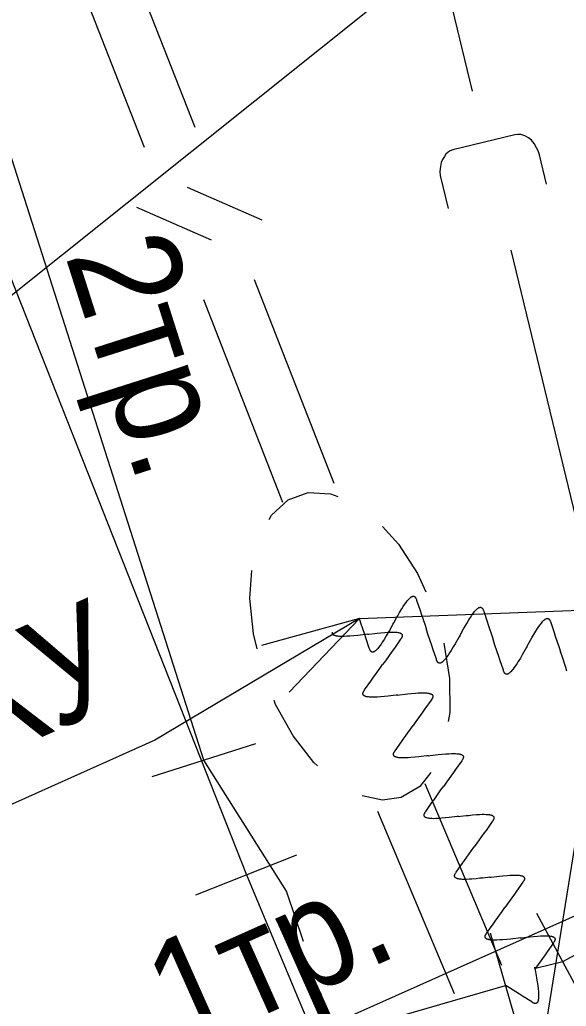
# Model space of a CAD drawing. Header units: metres. Extents: x 369 to 856, y 14070 to 14447.
# Drawn here: x 450.51 to 455.53, y 14110.84 to 14119.9 of the extents above; entities that cross this region are included whole.
import ezdxf
from ezdxf.enums import TextEntityAlignment as Align

# ---------------------------------------------------------------- set-up
doc = ezdxf.new("R2010")
doc.units = ezdxf.units.M
doc.header["$MEASUREMENT"] = 0
for name, color, linetype, lineweight in [('Водопровод', 7, 'Continuous', 25), ('Водосток', 7, 'Continuous', 25), ('Кабель защиты', 7, 'Continuous', 25), ('Кабель связи', 7, 'Continuous', 25), ('Кабель электрический', 7, 'Continuous', 25)]:
    doc.layers.add(name, color=color, linetype=linetype, lineweight=lineweight)
doc.styles.add('Style-RUSSIAN_1251', font='RUSSIAN_1251.shx')
doc.styles.add('Style-RUSSIAN_1251 I 0.00000', font='RUSSIAN_1251.shx')
doc.linetypes.add('KD', pattern='A,-0.312,[4,dgnlstyle-500_multi_und.shx,S=0.004952,R=0,X=0,Y=0],-0.312', length=0.624)

# ---------------------------------------------------------------- blocks, each defined once
blk = doc.blocks.new('msdElementTypeShape_6')
at = {"layer": 'Кабель связи', "color": 252, "linetype": 'Continuous', "lineweight": 9, "flags": 128}
for points in [[(0.1784, 2.575), (0.2003, 2.6148), (0.3526, 2.755), (0.5358, 2.8222), (0.7399, 2.8127), (0.8076, 2.7857)], [(1.2187, 2.512), (1.3651, 2.3502), (1.5398, 2.0793), (1.6167, 1.9118)], [(0.0659, 1.3883), (0.0324, 1.5265), (0.001, 1.85), (0.0169, 2.1071)], [(1.7813, 1.4408), (1.8334, 1.1173), (1.8367, 0.8051), (1.8227, 0.7213)], [(0.6221, 0.3151), (0.5867, 0.3468), (0.3971, 0.5906), (0.236, 0.8792), (0.2223, 0.9146)], [(1.6631, 0.254), (1.5602, 0.1256), (1.3894, 0.0258)], [(1.3894, 0.0258), (1.2191, 0.0005), (1.0327, 0.0386)]]:
    blk.add_lwpolyline(points, dxfattribs=at)
blk = doc.blocks.new('msdElementTypeLineString_292')
at = {"layer": 'Кабель электрический', "color": 252, "linetype": 'Continuous', "lineweight": 9}
blk.add_line((5.94, 1.3163), (6.87, 1.6837), dxfattribs=at)
blk = doc.blocks.new('msdElementTypeMultiLine_1')
at = {"layer": 'Кабель электрический', "color": 252, "linetype": 'Continuous', "lineweight": 9, "flags": 128}
blk.add_lwpolyline([(1.5, 13.915), (6.405, 1.5)], dxfattribs=at)
at = {"layer": 'Кабель электрический', "color": 252, "linetype": 'Continuous', "lineweight": 9}
blk.add_blockref('msdElementTypeLineString_292', (0, 0), dxfattribs=at)
blk = doc.blocks.new('msdElementTypeLineString_293')
at = {"layer": 'Кабель электрический', "color": 252, "linetype": 'Continuous', "lineweight": 9}
blk.add_line((5.8263, 1.6522), (4.8737, 1.3478), dxfattribs=at)
blk = doc.blocks.new('msdElementTypeMultiLine_2')
at = {"layer": 'Кабель электрический', "color": 252, "linetype": 'Continuous', "lineweight": 9, "flags": 128}
blk.add_lwpolyline([(5.35, 1.5), (1.5, 13.55)], dxfattribs=at)
at = {"layer": 'Кабель электрический', "color": 252, "linetype": 'Continuous', "lineweight": 9}
blk.add_blockref('msdElementTypeLineString_293', (0, 0), dxfattribs=at)
blk = doc.blocks.new('msdElementTypeLineString_299')
at = {"layer": 'Кабель электрический', "color": 252, "linetype": 'Continuous', "lineweight": 9}
blk.add_line((2.2979, 6.3748), (1.0763, 9.993), dxfattribs=at)
at = {"layer": 'Кабель электрический', "color": 252, "linetype": 'Continuous', "lineweight": 9, "flags": 128}
blk.add_lwpolyline([(0.9164, 10.4667), (0.76, 10.93), (0, 12.13)], dxfattribs=at)
blk = doc.blocks.new('msdElementTypeMultiLine_8')
at = {"layer": 'Кабель электрический', "color": 252, "linetype": 'Continuous', "lineweight": 9}
blk.add_blockref('msdElementTypeLineString_299', (0, 0), dxfattribs=at)
blk = doc.blocks.new('msdElementTypeLineString_300')
at = {"layer": 'Кабель электрический', "color": 252, "linetype": 'Continuous', "lineweight": 9}
blk.add_line((0, 13.338), (0.8312, 11.3585), dxfattribs=at)
blk = doc.blocks.new('msdElementTypeMultiLine_9')
at = {"layer": 'Кабель электрический', "color": 252, "linetype": 'Continuous', "lineweight": 9}
blk.add_blockref('msdElementTypeLineString_300', (0, 0), dxfattribs=at)
blk = doc.blocks.new('msdElementTypeLineString_304')
at = {"layer": 'Кабель защиты', "color": 252, "linetype": 'Continuous', "lineweight": 9}
for p, q in [((5.7787, 3.2316), (5.3053, 4.1124)), ((1.7367, 1.0596), (1.2633, 1.9404))]:
    blk.add_line(p, q, dxfattribs=at)
blk = doc.blocks.new('msdElementTypeMultiLine_13')
at = {"layer": 'Кабель защиты', "color": 252, "linetype": 'Continuous', "lineweight": 9, "flags": 128}
blk.add_lwpolyline([(1.5, 1.5), (5.542, 3.672)], dxfattribs=at)
at = {"layer": 'Кабель защиты', "color": 252, "linetype": 'Continuous', "lineweight": 9}
blk.add_blockref('msdElementTypeLineString_304', (0, 0), dxfattribs=at)
blk = doc.blocks.new('msdElementTypeMultiLine_159')
at = {"layer": 'Кабель защиты', "color": 252, "linetype": 'KD', "lineweight": 9, "flags": 128}
blk.add_lwpolyline([(0.283, 0.283), (0.534, 0.344)], dxfattribs=at)
blk = doc.blocks.new('msdElementTypeLineString_513')
at = {"layer": 'Кабель защиты', "color": 252, "linetype": 'Continuous', "lineweight": 9}
blk.add_line((0.5533, 0.438), (0.5513, 0.4499), dxfattribs=at)
at = {"layer": 'Кабель защиты', "color": 252, "linetype": 'Continuous', "lineweight": 9, "flags": 128}
blk.add_lwpolyline([(0.5533, 0.438), (0.5559, 0.423), (0.5645, 0.3725), (0.5682, 0.35), (0.5735, 0.316), (0.5789, 0.2782), (0.5821, 0.2523), (0.5846, 0.2271), (0.5859, 0.2085), (0.5864, 0.1896), (0.5864, 0.1779), (0.586, 0.168), (0.5852, 0.1594), (0.5847, 0.1557), (0.5842, 0.152), (0.5829, 0.1455), (0.5819, 0.1414), (0.581, 0.1383), (0.5798, 0.1351), (0.5785, 0.132), (0.5767, 0.1286), (0.5753, 0.1265), (0.5744, 0.1252), (0.5733, 0.1239), (0.5722, 0.1227), (0.5712, 0.1218), (0.5695, 0.1204), (0.568, 0.1194), (0.5663, 0.1185), (0.5656, 0.1182), (0.5644, 0.1177), (0.5634, 0.1174), (0.5623, 0.1171), (0.5611, 0.1169), (0.5595, 0.1167), (0.5579, 0.1166), (0.5557, 0.1166), (0.5542, 0.1167), (0.5531, 0.1169), (0.5516, 0.1171), (0.5498, 0.1175), (0.5483, 0.1179), (0.547, 0.1183), (0.5438, 0.1194), (0.5417, 0.1202), (0.5385, 0.1217), (0.5344, 0.1239), (0.5307, 0.126), (0.5238, 0.1304), (0.4393, 0.1831), (0.4116, 0.201), (0.3189, 0.2598), (0.2826, 0.2829)], dxfattribs=at)
blk = doc.blocks.new('msdElementTypeMultiLine_210')
at = {"layer": 'Кабель защиты', "color": 252, "linetype": 'Continuous', "lineweight": 9}
blk.add_blockref('msdElementTypeLineString_513', (0, 0), dxfattribs=at)
blk = doc.blocks.new('msdElementTypeLineString_596')
at = {"layer": 'Кабель связи', "color": 252, "linetype": 'Continuous', "lineweight": 9}
blk.add_line((0.266, 0.265), (2.5796, 0.3529), dxfattribs=at)
blk = doc.blocks.new('msdElementTypeMultiLine_278')
at = {"layer": 'Кабель связи', "color": 252, "linetype": 'Continuous', "lineweight": 9}
blk.add_blockref('msdElementTypeLineString_596', (0, 0), dxfattribs=at)
blk = doc.blocks.new('msdElementTypeLineString_610')
at = {"layer": 'Водосток', "color": 252, "linetype": 'Continuous', "lineweight": 9}
for p, q in [((0.001, 9.444), (0.968, 5.4509)), ((1.321, 3.9931), (2.288, 0))]:
    blk.add_line(p, q, dxfattribs=at)
blk = doc.blocks.new('msdElementTypeMultiLine_286')
at = {"layer": 'Водосток', "color": 252, "linetype": 'Continuous', "lineweight": 9, "flags": 128}
blk.add_lwpolyline([(2.1161, 5.0649), (2.0507, 5.3347), (2.0393, 5.3721), (2.0256, 5.3994), (2.0047, 5.4369), (1.9783, 5.4682), (1.9517, 5.4901), (1.9168, 5.5076), (1.8807, 5.5201), (1.8524, 5.5204), (1.8245, 5.5183), (1.256, 5.3807), (1.2325, 5.3703), (1.2141, 5.3587), (1.1928, 5.3394), (1.1787, 5.3195), (1.1618, 5.2918), (1.1477, 5.2624), (1.1419, 5.2279), (1.1371, 5.1795), (1.1413, 5.1428), (1.2142, 4.8418)], dxfattribs=at)
at = {"layer": 'Водосток', "color": 252, "linetype": 'Continuous', "lineweight": 9}
blk.add_blockref('msdElementTypeLineString_610', (0.467, 0.467), dxfattribs=at)
blk = doc.blocks.new('msdElementTypeLineString_614')
at = {"layer": 'Кабель защиты', "color": 252, "linetype": 'Continuous', "lineweight": 9, "flags": 128}
for points in [[(0.5915, 1.2083), (0.599, 1.2216), (0.6242, 1.2661), (0.6356, 1.2859), (0.653, 1.3157), (0.6727, 1.3484), (0.6866, 1.3704), (0.7006, 1.3916), (0.7113, 1.4067), (0.7229, 1.4218), (0.7303, 1.4308), (0.7368, 1.4382), (0.7429, 1.4444), (0.7456, 1.447), (0.7484, 1.4495), (0.7534, 1.4538), (0.7568, 1.4562), (0.7595, 1.4581), (0.7625, 1.4598), (0.7654, 1.4614), (0.769, 1.4629), (0.7713, 1.4636), (0.7729, 1.4641), (0.7745, 1.4644), (0.7762, 1.4646), (0.7775, 1.4647), (0.7796, 1.4647), (0.7814, 1.4645), (0.7834, 1.4641), (0.7841, 1.4639), (0.7853, 1.4636), (0.7863, 1.4632), (0.7873, 1.4627), (0.7884, 1.4621), (0.7898, 1.4613), (0.7911, 1.4603), (0.7928, 1.4589), (0.7939, 1.4579), (0.7947, 1.4571), (0.7957, 1.4559), (0.7968, 1.4545), (0.7977, 1.4533), (0.7985, 1.4521), (0.8002, 1.4493), (0.8013, 1.4473), (0.8029, 1.4441), (0.8047, 1.4398), (0.8062, 1.4359), (0.8088, 1.4281), (0.8409, 1.3338), (0.8511, 1.3025), (0.8858, 1.1983), (0.8993, 1.1575)], [(1.2071, 1.1066), (1.2146, 1.1199), (1.2399, 1.1644), (1.2513, 1.1842), (1.2686, 1.214), (1.2884, 1.2467), (1.3023, 1.2687), (1.3162, 1.2899), (1.327, 1.305), (1.3385, 1.3201), (1.3459, 1.3291), (1.3525, 1.3365), (1.3586, 1.3427), (1.3612, 1.3453), (1.364, 1.3478), (1.3691, 1.3521), (1.3725, 1.3545), (1.3751, 1.3563), (1.3781, 1.3581), (1.381, 1.3597), (1.3846, 1.3612), (1.387, 1.3619), (1.3886, 1.3624), (1.3902, 1.3627), (1.3918, 1.3629), (1.3932, 1.363), (1.3953, 1.363), (1.3971, 1.3628), (1.3991, 1.3624), (1.3998, 1.3622), (1.4009, 1.3619), (1.4019, 1.3615), (1.403, 1.361), (1.4041, 1.3604), (1.4054, 1.3596), (1.4068, 1.3586), (1.4084, 1.3572), (1.4095, 1.3562), (1.4103, 1.3553), (1.4113, 1.3542), (1.4125, 1.3528), (1.4134, 1.3516), (1.4142, 1.3504), (1.4159, 1.3476), (1.417, 1.3456), (1.4185, 1.3424), (1.4204, 1.3381), (1.4218, 1.3341), (1.4245, 1.3264), (1.4566, 1.2321), (1.4668, 1.2008), (1.5015, 1.0965), (1.515, 1.0558)], [(0.5915, 1.2083), (0.584, 1.1951), (0.5587, 1.1505), (0.5474, 1.1307), (0.53, 1.1009), (0.5103, 1.0683), (0.4964, 1.0462), (0.4824, 1.025), (0.4717, 1.0099), (0.4601, 0.9948), (0.4527, 0.9858), (0.4462, 0.9785), (0.4401, 0.9722), (0.4374, 0.9696), (0.4346, 0.9671), (0.4295, 0.9629), (0.4261, 0.9604), (0.4235, 0.9586), (0.4205, 0.9568), (0.4176, 0.9553), (0.414, 0.9538), (0.4116, 0.953), (0.4101, 0.9525), (0.4085, 0.9523), (0.4068, 0.952), (0.4055, 0.9519), (0.4034, 0.9519), (0.4015, 0.9521), (0.3996, 0.9525), (0.3988, 0.9527), (0.3977, 0.9531), (0.3967, 0.9535), (0.3956, 0.954), (0.3945, 0.9546), (0.3932, 0.9553), (0.3919, 0.9563), (0.3902, 0.9577), (0.3891, 0.9587), (0.3883, 0.9596), (0.3873, 0.9607), (0.3862, 0.9621), (0.3853, 0.9634), (0.3845, 0.9645), (0.3828, 0.9674), (0.3817, 0.9693), (0.3801, 0.9725), (0.3783, 0.9768), (0.3768, 0.9808), (0.3741, 0.9885), (0.342, 1.0828), (0.3318, 1.1142), (0.2972, 1.2184), (0.2837, 1.2592)], [(1.8228, 1.0049), (1.8303, 1.0182), (1.8556, 1.0627), (1.8669, 1.0825), (1.8843, 1.1123), (1.904, 1.145), (1.9179, 1.167), (1.9319, 1.1882), (1.9426, 1.2033), (1.9542, 1.2184), (1.9616, 1.2274), (1.9681, 1.2348), (1.9742, 1.241), (1.9769, 1.2436), (1.9797, 1.2461), (1.9848, 1.2504), (1.9882, 1.2528), (1.9908, 1.2546), (1.9938, 1.2564), (1.9967, 1.258), (2.0003, 1.2595), (2.0027, 1.2602), (2.0042, 1.2607), (2.0058, 1.261), (2.0075, 1.2612), (2.0088, 1.2613), (2.0109, 1.2613), (2.0127, 1.2611), (2.0147, 1.2607), (2.0155, 1.2605), (2.0166, 1.2602), (2.0176, 1.2598), (2.0187, 1.2593), (2.0198, 1.2587), (2.0211, 1.2579), (2.0224, 1.2569), (2.0241, 1.2555), (2.0252, 1.2545), (2.026, 1.2536), (2.027, 1.2525), (2.0281, 1.2511), (2.029, 1.2499), (2.0298, 1.2487), (2.0315, 1.2459), (2.0326, 1.2439), (2.0342, 1.2407), (2.036, 1.2364), (2.0375, 1.2324), (2.0401, 1.2247), (2.0722, 1.1304), (2.0825, 1.0991), (2.1171, 0.9948), (2.1306, 0.9541)], [(1.2071, 1.1066), (1.1997, 1.0934), (1.1744, 1.0488), (1.163, 1.029), (1.1457, 0.9992), (1.1259, 0.9665), (1.112, 0.9445), (1.0981, 0.9233), (1.0873, 0.9082), (1.0758, 0.8931), (1.0684, 0.8841), (1.0618, 0.8768), (1.0557, 0.8705), (1.0531, 0.8679), (1.0503, 0.8654), (1.0452, 0.8612), (1.0418, 0.8587), (1.0391, 0.8569), (1.0362, 0.8551), (1.0333, 0.8536), (1.0297, 0.852), (1.0273, 0.8513), (1.0257, 0.8508), (1.0241, 0.8505), (1.0225, 0.8503), (1.0211, 0.8502), (1.019, 0.8502), (1.0172, 0.8504), (1.0152, 0.8508), (1.0145, 0.851), (1.0133, 0.8514), (1.0124, 0.8518), (1.0113, 0.8523), (1.0102, 0.8528), (1.0089, 0.8536), (1.0075, 0.8546), (1.0059, 0.856), (1.0048, 0.857), (1.004, 0.8579), (1.003, 0.859), (1.0018, 0.8604), (1.0009, 0.8616), (1.0001, 0.8628), (0.9984, 0.8656), (0.9973, 0.8676), (0.9957, 0.8708), (0.9939, 0.8751), (0.9925, 0.8791), (0.9898, 0.8868), (0.9577, 0.9811), (0.9475, 1.0125), (0.9128, 1.1167), (0.8993, 1.1575)], [(1.8228, 1.0049), (1.8153, 0.9917), (1.79, 0.9471), (1.7787, 0.9273), (1.7613, 0.8975), (1.7416, 0.8648), (1.7277, 0.8428), (1.7137, 0.8216), (1.703, 0.8065), (1.6914, 0.7914), (1.684, 0.7824), (1.6775, 0.775), (1.6714, 0.7688), (1.6687, 0.7662), (1.6659, 0.7637), (1.6609, 0.7594), (1.6575, 0.757), (1.6548, 0.7552), (1.6518, 0.7534), (1.6489, 0.7519), (1.6453, 0.7503), (1.6429, 0.7496), (1.6414, 0.7491), (1.6398, 0.7488), (1.6381, 0.7486), (1.6368, 0.7485), (1.6347, 0.7485), (1.6329, 0.7487), (1.6309, 0.7491), (1.6301, 0.7493), (1.629, 0.7496), (1.628, 0.7501), (1.6269, 0.7505), (1.6258, 0.7511), (1.6245, 0.7519), (1.6232, 0.7529), (1.6215, 0.7543), (1.6204, 0.7553), (1.6196, 0.7562), (1.6186, 0.7573), (1.6175, 0.7587), (1.6166, 0.7599), (1.6158, 0.7611), (1.6141, 0.7639), (1.613, 0.7659), (1.6114, 0.7691), (1.6096, 0.7734), (1.6081, 0.7774), (1.6055, 0.7851), (1.5734, 0.8794), (1.5632, 0.9108), (1.5285, 1.015), (1.515, 1.0558)], [(2.189, 0.7777), (2.1788, 0.8091), (2.1441, 0.9133), (2.1306, 0.9541)]]:
    blk.add_lwpolyline(points, dxfattribs=at)
blk = doc.blocks.new('msdElementTypeMultiLine_293')
at = {"layer": 'Кабель защиты', "color": 252, "linetype": 'Continuous', "lineweight": 9}
blk.add_blockref('msdElementTypeLineString_614', (0, 0), dxfattribs=at)
blk = doc.blocks.new('msdElementTypeLineString_615')
at = {"layer": 'Кабель защиты', "color": 252, "linetype": 'Continuous', "lineweight": 9, "flags": 128}
for points in [[(0.3562, 3.3483), (0.3411, 3.3465), (0.2902, 3.3407), (0.2675, 3.3382), (0.2332, 3.3347), (0.1952, 3.3314), (0.1692, 3.3296), (0.1438, 3.3285), (0.1253, 3.3282), (0.1063, 3.3287), (0.0947, 3.3293), (0.0848, 3.3303), (0.0762, 3.3315), (0.0726, 3.3322), (0.0689, 3.3329), (0.0625, 3.3345), (0.0585, 3.3358), (0.0554, 3.3369), (0.0523, 3.3383), (0.0493, 3.3397), (0.046, 3.3417), (0.0439, 3.3432), (0.0427, 3.3442), (0.0415, 3.3453), (0.0403, 3.3465), (0.0394, 3.3475), (0.0382, 3.3493), (0.0373, 3.3508), (0.0364, 3.3526), (0.0361, 3.3534), (0.0358, 3.3545), (0.0355, 3.3555), (0.0353, 3.3567), (0.0351, 3.3579), (0.035, 3.3594), (0.035, 3.3611), (0.0351, 3.3633), (0.0353, 3.3648), (0.0355, 3.3659), (0.0358, 3.3671)], [(0.3562, 3.3483), (0.3713, 3.35), (0.4222, 3.3559), (0.4449, 3.3583), (0.4792, 3.3619), (0.5172, 3.3652), (0.5432, 3.3669), (0.5686, 3.3681), (0.5871, 3.3684), (0.6061, 3.3679), (0.6177, 3.3672), (0.6276, 3.3663), (0.6362, 3.365), (0.6398, 3.3644), (0.6435, 3.3636), (0.65, 3.362), (0.6539, 3.3607), (0.657, 3.3597), (0.6601, 3.3583), (0.6631, 3.3569), (0.6665, 3.3548), (0.6685, 3.3534), (0.6698, 3.3524), (0.6709, 3.3513), (0.6721, 3.35), (0.673, 3.349), (0.6742, 3.3473), (0.6751, 3.3457), (0.676, 3.3439), (0.6763, 3.3432), (0.6766, 3.3421), (0.6769, 3.341), (0.6771, 3.3399), (0.6773, 3.3386), (0.6774, 3.3371), (0.6774, 3.3354), (0.6773, 3.3333), (0.6771, 3.3318), (0.6769, 3.3306), (0.6766, 3.3292), (0.6761, 3.3274), (0.6756, 3.326), (0.6752, 3.3246), (0.6739, 3.3216), (0.6729, 3.3195), (0.6713, 3.3164), (0.6689, 3.3124), (0.6665, 3.3088), (0.6618, 3.3021), (0.6046, 3.2207), (0.5852, 3.1939), (0.5215, 3.1045), (0.4965, 3.0696)], [(0.6367, 2.7909), (0.6216, 2.7891), (0.5707, 2.7833), (0.548, 2.7808), (0.5137, 2.7773), (0.4757, 2.774), (0.4497, 2.7722), (0.4244, 2.7711), (0.4058, 2.7708), (0.3868, 2.7713), (0.3752, 2.7719), (0.3654, 2.7729), (0.3567, 2.7742), (0.3531, 2.7748), (0.3494, 2.7756), (0.343, 2.7771), (0.339, 2.7784), (0.336, 2.7795), (0.3328, 2.7809), (0.3298, 2.7823), (0.3265, 2.7843), (0.3244, 2.7858), (0.3232, 2.7868), (0.322, 2.7879), (0.3208, 2.7891), (0.3199, 2.7902), (0.3187, 2.7919), (0.3178, 2.7934), (0.3169, 2.7952), (0.3167, 2.796), (0.3163, 2.7971), (0.316, 2.7981), (0.3158, 2.7993), (0.3156, 2.8005), (0.3155, 2.8021), (0.3155, 2.8037), (0.3156, 2.8059), (0.3158, 2.8074), (0.316, 2.8085), (0.3164, 2.81), (0.3168, 2.8117), (0.3173, 2.8132), (0.3178, 2.8145), (0.319, 2.8176), (0.32, 2.8196), (0.3217, 2.8228), (0.324, 2.8268), (0.3264, 2.8303), (0.3311, 2.837), (0.3883, 2.9185), (0.4077, 2.9452), (0.4715, 3.0346), (0.4965, 3.0696)], [(0.6367, 2.7909), (0.6518, 2.7926), (0.7027, 2.7985), (0.7254, 2.801), (0.7597, 2.8045), (0.7978, 2.8078), (0.8238, 2.8095), (0.8491, 2.8107), (0.8676, 2.811), (0.8866, 2.8105), (0.8983, 2.8098), (0.9081, 2.8089), (0.9167, 2.8076), (0.9204, 2.807), (0.924, 2.8062), (0.9305, 2.8046), (0.9345, 2.8033), (0.9375, 2.8023), (0.9407, 2.8009), (0.9436, 2.7995), (0.947, 2.7975), (0.949, 2.796), (0.9503, 2.795), (0.9514, 2.7939), (0.9526, 2.7926), (0.9535, 2.7916), (0.9547, 2.7899), (0.9556, 2.7883), (0.9565, 2.7865), (0.9568, 2.7858), (0.9572, 2.7847), (0.9574, 2.7836), (0.9576, 2.7825), (0.9578, 2.7812), (0.958, 2.7797), (0.958, 2.778), (0.9578, 2.7759), (0.9576, 2.7744), (0.9574, 2.7732), (0.9571, 2.7718), (0.9566, 2.77), (0.9562, 2.7686), (0.9557, 2.7672), (0.9544, 2.7642), (0.9534, 2.7621), (0.9518, 2.759), (0.9494, 2.755), (0.9471, 2.7515), (0.9424, 2.7447), (0.8851, 2.6633), (0.8658, 2.6365), (0.802, 2.5471), (0.777, 2.5122)], [(0.9172, 2.2335), (0.9021, 2.2317), (0.8512, 2.2259), (0.8285, 2.2234), (0.7943, 2.2199), (0.7562, 2.2166), (0.7302, 2.2148), (0.7049, 2.2137), (0.6863, 2.2134), (0.6673, 2.2139), (0.6557, 2.2146), (0.6459, 2.2155), (0.6373, 2.2168), (0.6336, 2.2174), (0.6299, 2.2182), (0.6235, 2.2198), (0.6195, 2.221), (0.6165, 2.2221), (0.6133, 2.2235), (0.6103, 2.2249), (0.607, 2.2269), (0.605, 2.2284), (0.6037, 2.2294), (0.6025, 2.2305), (0.6014, 2.2318), (0.6005, 2.2328), (0.5992, 2.2345), (0.5983, 2.236), (0.5975, 2.2379), (0.5972, 2.2386), (0.5968, 2.2397), (0.5966, 2.2407), (0.5963, 2.2419), (0.5962, 2.2431), (0.596, 2.2447), (0.596, 2.2463), (0.5962, 2.2485), (0.5963, 2.25), (0.5966, 2.2511), (0.5969, 2.2526), (0.5973, 2.2543), (0.5978, 2.2558), (0.5983, 2.2572), (0.5996, 2.2602), (0.6005, 2.2623), (0.6022, 2.2654), (0.6046, 2.2694), (0.6069, 2.2729), (0.6116, 2.2796), (0.6689, 2.3611), (0.6882, 2.3878), (0.752, 2.4772), (0.777, 2.5122)], [(0.9172, 2.2335), (0.9324, 2.2352), (0.9832, 2.2411), (1.006, 2.2436), (1.0402, 2.2471), (1.0783, 2.2504), (1.1043, 2.2522), (1.1296, 2.2533), (1.1482, 2.2536), (1.1671, 2.2531), (1.1788, 2.2524), (1.1886, 2.2515), (1.1972, 2.2502), (1.2009, 2.2496), (1.2046, 2.2488), (1.211, 2.2472), (1.215, 2.2459), (1.218, 2.2449), (1.2212, 2.2435), (1.2242, 2.2421), (1.2275, 2.2401), (1.2295, 2.2386), (1.2308, 2.2376), (1.232, 2.2365), (1.2331, 2.2352), (1.234, 2.2342), (1.2352, 2.2325), (1.2362, 2.231), (1.237, 2.2291), (1.2373, 2.2284), (1.2377, 2.2273), (1.2379, 2.2262), (1.2382, 2.2251), (1.2383, 2.2239), (1.2385, 2.2223), (1.2385, 2.2206), (1.2383, 2.2185), (1.2381, 2.217), (1.2379, 2.2159), (1.2376, 2.2144), (1.2371, 2.2126), (1.2367, 2.2112), (1.2362, 2.2098), (1.2349, 2.2068), (1.234, 2.2047), (1.2323, 2.2016), (1.2299, 2.1976), (1.2276, 2.1941), (1.2229, 2.1874), (1.1656, 2.1059), (1.1463, 2.0792), (1.0825, 1.9897), (1.0575, 1.9548)], [(1.1978, 1.6761), (1.1826, 1.6744), (1.1318, 1.6685), (1.109, 1.666), (1.0748, 1.6625), (1.0367, 1.6592), (1.0107, 1.6574), (0.9854, 1.6563), (0.9668, 1.656), (0.9479, 1.6565), (0.9362, 1.6572), (0.9264, 1.6581), (0.9178, 1.6594), (0.9141, 1.66), (0.9104, 1.6608), (0.904, 1.6624), (0.9, 1.6637), (0.897, 1.6647), (0.8938, 1.6661), (0.8908, 1.6675), (0.8875, 1.6695), (0.8855, 1.671), (0.8842, 1.672), (0.883, 1.6731), (0.8819, 1.6744), (0.881, 1.6754), (0.8798, 1.6771), (0.8788, 1.6786), (0.878, 1.6805), (0.8777, 1.6812), (0.8773, 1.6823), (0.8771, 1.6834), (0.8768, 1.6845), (0.8767, 1.6857), (0.8765, 1.6873), (0.8765, 1.689), (0.8767, 1.6911), (0.8769, 1.6926), (0.8771, 1.6937), (0.8774, 1.6952), (0.8779, 1.697), (0.8783, 1.6984), (0.8788, 1.6998), (0.8801, 1.7028), (0.8811, 1.7049), (0.8827, 1.708), (0.8851, 1.712), (0.8874, 1.7155), (0.8921, 1.7222), (0.9494, 1.8037), (0.9687, 1.8304), (1.0325, 1.9199), (1.0575, 1.9548)], [(1.1978, 1.6761), (1.2129, 1.6779), (1.2638, 1.6837), (1.2865, 1.6862), (1.3207, 1.6897), (1.3588, 1.693), (1.3848, 1.6948), (1.4101, 1.6959), (1.4287, 1.6962), (1.4477, 1.6957), (1.4593, 1.695), (1.4691, 1.6941), (1.4777, 1.6928), (1.4814, 1.6922), (1.4851, 1.6914), (1.4915, 1.6898), (1.4955, 1.6886), (1.4985, 1.6875), (1.5017, 1.6861), (1.5047, 1.6847), (1.508, 1.6827), (1.51, 1.6812), (1.5113, 1.6802), (1.5125, 1.6791), (1.5136, 1.6778), (1.5145, 1.6768), (1.5158, 1.6751), (1.5167, 1.6736), (1.5175, 1.6717), (1.5178, 1.671), (1.5182, 1.6699), (1.5184, 1.6689), (1.5187, 1.6677), (1.5188, 1.6665), (1.519, 1.6649), (1.519, 1.6633), (1.5188, 1.6611), (1.5187, 1.6596), (1.5184, 1.6585), (1.5181, 1.657), (1.5177, 1.6553), (1.5172, 1.6538), (1.5167, 1.6524), (1.5154, 1.6494), (1.5145, 1.6473), (1.5128, 1.6442), (1.5105, 1.6402), (1.5081, 1.6367), (1.5034, 1.63), (1.4461, 1.5485), (1.4268, 1.5218), (1.363, 1.4324), (1.338, 1.3974)], [(1.4783, 1.1187), (1.4632, 1.117), (1.4123, 1.1111), (1.3896, 1.1086), (1.3553, 1.1051), (1.3172, 1.1018), (1.2912, 1.1001), (1.2659, 1.0989), (1.2474, 1.0986), (1.2284, 1.0991), (1.2167, 1.0998), (1.2069, 1.1007), (1.1983, 1.102), (1.1946, 1.1026), (1.191, 1.1034), (1.1845, 1.105), (1.1805, 1.1063), (1.1775, 1.1073), (1.1743, 1.1087), (1.1714, 1.1101), (1.168, 1.1121), (1.166, 1.1136), (1.1647, 1.1146), (1.1636, 1.1157), (1.1624, 1.117), (1.1615, 1.118), (1.1603, 1.1197), (1.1594, 1.1213), (1.1585, 1.1231), (1.1582, 1.1238), (1.1578, 1.1249), (1.1576, 1.126), (1.1574, 1.1271), (1.1572, 1.1284), (1.157, 1.1299), (1.157, 1.1316), (1.1572, 1.1337), (1.1574, 1.1352), (1.1576, 1.1364), (1.1579, 1.1378), (1.1584, 1.1396), (1.1589, 1.141), (1.1593, 1.1424), (1.1606, 1.1454), (1.1616, 1.1475), (1.1632, 1.1506), (1.1656, 1.1546), (1.1679, 1.1581), (1.1726, 1.1649), (1.2299, 1.2463), (1.2492, 1.2731), (1.313, 1.3625), (1.338, 1.3974)], [(1.4783, 1.1187), (1.4934, 1.1205), (1.5443, 1.1263), (1.567, 1.1288), (1.6013, 1.1323), (1.6393, 1.1356), (1.6653, 1.1374), (1.6906, 1.1385), (1.7092, 1.1388), (1.7282, 1.1383), (1.7398, 1.1377), (1.7496, 1.1367), (1.7583, 1.1354), (1.7619, 1.1348), (1.7656, 1.134), (1.772, 1.1325), (1.776, 1.1312), (1.7791, 1.1301), (1.7822, 1.1287), (1.7852, 1.1273), (1.7885, 1.1253), (1.7906, 1.1238), (1.7918, 1.1228), (1.793, 1.1217), (1.7942, 1.1205), (1.7951, 1.1194), (1.7963, 1.1177), (1.7972, 1.1162), (1.7981, 1.1144), (1.7983, 1.1136), (1.7987, 1.1125), (1.799, 1.1115), (1.7992, 1.1103), (1.7994, 1.1091), (1.7995, 1.1075), (1.7995, 1.1059), (1.7994, 1.1037), (1.7992, 1.1022), (1.799, 1.1011), (1.7986, 1.0996), (1.7982, 1.0979), (1.7977, 1.0964), (1.7972, 1.0951), (1.796, 1.092), (1.795, 1.09), (1.7933, 1.0868), (1.791, 1.0828), (1.7886, 1.0793), (1.7839, 1.0726), (1.7267, 0.9911), (1.7073, 0.9644), (1.6435, 0.875), (1.6185, 0.84)], [(1.7588, 0.5613), (1.7437, 0.5596), (1.6928, 0.5537), (1.6701, 0.5513), (1.6358, 0.5477), (1.5978, 0.5444), (1.5718, 0.5427), (1.5464, 0.5415), (1.5279, 0.5412), (1.5089, 0.5417), (1.4973, 0.5424), (1.4874, 0.5433), (1.4788, 0.5446), (1.4752, 0.5452), (1.4715, 0.546), (1.4651, 0.5476), (1.4611, 0.5489), (1.458, 0.5499), (1.4549, 0.5513), (1.4519, 0.5527), (1.4486, 0.5548), (1.4465, 0.5562), (1.4453, 0.5572), (1.4441, 0.5583), (1.4429, 0.5596), (1.442, 0.5606), (1.4408, 0.5623), (1.4399, 0.5639), (1.439, 0.5657), (1.4387, 0.5664), (1.4384, 0.5675), (1.4381, 0.5686), (1.4379, 0.5697), (1.4377, 0.571), (1.4376, 0.5725), (1.4376, 0.5742), (1.4377, 0.5763), (1.4379, 0.5778), (1.4381, 0.579), (1.4384, 0.5804), (1.4389, 0.5822), (1.4394, 0.5836), (1.4398, 0.585), (1.4411, 0.588), (1.4421, 0.5901), (1.4437, 0.5932), (1.4461, 0.5972), (1.4485, 0.6008), (1.4532, 0.6075), (1.5104, 0.6889), (1.5298, 0.7157), (1.5935, 0.8051), (1.6185, 0.84)], [(1.7588, 0.5613), (1.7739, 0.5631), (1.8248, 0.5689), (1.8475, 0.5714), (1.8818, 0.5749), (1.9198, 0.5782), (1.9458, 0.58), (1.9712, 0.5811), (1.9897, 0.5814), (2.0087, 0.5809), (2.0203, 0.5803), (2.0302, 0.5793), (2.0388, 0.5781), (2.0424, 0.5774), (2.0461, 0.5767), (2.0526, 0.5751), (2.0565, 0.5738), (2.0596, 0.5727), (2.0627, 0.5713), (2.0657, 0.5699), (2.069, 0.5679), (2.0711, 0.5664), (2.0723, 0.5654), (2.0735, 0.5643), (2.0747, 0.5631), (2.0756, 0.5621), (2.0768, 0.5603), (2.0777, 0.5588), (2.0786, 0.557), (2.0789, 0.5562), (2.0792, 0.5551), (2.0795, 0.5541), (2.0797, 0.5529), (2.0799, 0.5517), (2.08, 0.5502), (2.08, 0.5485), (2.0799, 0.5463), (2.0797, 0.5448), (2.0795, 0.5437), (2.0792, 0.5422), (2.0787, 0.5405), (2.0782, 0.539), (2.0778, 0.5377), (2.0765, 0.5346), (2.0755, 0.5326), (2.0739, 0.5294), (2.0715, 0.5254), (2.0691, 0.5219), (2.0644, 0.5152), (2.0072, 0.4337), (1.9878, 0.407), (1.9241, 0.3176), (1.8991, 0.2826)]]:
    blk.add_lwpolyline(points, dxfattribs=at)
blk = doc.blocks.new('msdElementTypeMultiLine_294')
at = {"layer": 'Кабель защиты', "color": 252, "linetype": 'Continuous', "lineweight": 9}
blk.add_blockref('msdElementTypeLineString_615', (0, 0), dxfattribs=at)
blk = doc.blocks.new('msdElementTypeLineString_778')
at = {"layer": 'Водопровод', "color": 252, "linetype": 'Continuous', "lineweight": 9}
blk.add_line((0, 0), (34.5238, 27.5492), dxfattribs=at)
blk = doc.blocks.new('msdElementTypeMultiLine_400')
at = {"layer": 'Водопровод', "color": 252, "linetype": 'Continuous', "lineweight": 9}
blk.add_blockref('msdElementTypeLineString_778', (0.5, 0.5), dxfattribs=at)
blk = doc.blocks.new('msdElementTypeLineString_813')
at = {"layer": 'Кабель защиты', "color": 252, "linetype": 'Continuous', "lineweight": 9}
blk.add_line((11.2708, 3.8037), (10.9932, 4.7643), dxfattribs=at)
blk = doc.blocks.new('msdElementTypeMultiLine_419')
at = {"layer": 'Кабель защиты', "color": 252, "linetype": 'Continuous', "lineweight": 9, "flags": 128}
blk.add_lwpolyline([(1.501, 1.5), (11.132, 4.284)], dxfattribs=at)
at = {"layer": 'Кабель защиты', "color": 252, "linetype": 'Continuous', "lineweight": 9}
blk.add_blockref('msdElementTypeLineString_813', (0, 0), dxfattribs=at)
blk = doc.blocks.new('msdElementTypeLineString_833')
at = {"layer": 'Кабель электрический', "color": 252, "linetype": 'Continuous', "lineweight": 9}
blk.add_line((0.6259, 24.1509), (0.0729, 20.6917), dxfattribs=at)
blk = doc.blocks.new('msdElementTypeMultiLine_437')
at = {"layer": 'Кабель электрический', "color": 252, "linetype": 'Continuous', "lineweight": 9}
blk.add_blockref('msdElementTypeLineString_833', (0, 0), dxfattribs=at)
blk = doc.blocks.new('msdElementTypeLineString_921')
at = {"layer": 'Кабель связи', "color": 252, "linetype": 'Continuous', "lineweight": 9}
blk.add_line((0.2651, 23.8419), (0.9682, 22.1753), dxfattribs=at)
blk = doc.blocks.new('msdElementTypeLineString_922')
at = {"layer": 'Кабель связи', "color": 252, "linetype": 'Continuous', "lineweight": 9}
blk.add_line((0.2656, 23.9058), (0.9715, 22.2328), dxfattribs=at)
blk = doc.blocks.new('msdElementTypeMultiLine_514')
at = {"layer": 'Кабель связи', "color": 252, "linetype": 'Continuous', "lineweight": 9}
for name, p in [('msdElementTypeLineString_921', (0.436, 0.318)), ('msdElementTypeLineString_922', (0, 0))]:
    blk.add_blockref(name, p, dxfattribs=at)
blk = doc.blocks.new('msdElementTypeLineString_925')
at = {"layer": 'Кабель связи', "color": 252, "linetype": 'Continuous', "lineweight": 9}
for p, q in [((11.5811, 7.2724), (13.0427, 3.5324)), ((12.9724, 2.9842), (13.659, 2.6834)), ((13.5887, 2.1353), (14.3195, 0.2653))]:
    blk.add_line(p, q, dxfattribs=at)
blk = doc.blocks.new('msdElementTypeLineString_926')
at = {"layer": 'Кабель связи', "color": 252, "linetype": 'Continuous', "lineweight": 9}
for p, q in [((11.5334, 7.2391), (12.9865, 3.5212)), ((12.9162, 2.973), (13.6028, 2.6723)), ((13.5325, 2.1241), (14.259, 0.2651))]:
    blk.add_line(p, q, dxfattribs=at)
blk = doc.blocks.new('msdElementTypeMultiLine_516')
at = {"layer": 'Кабель связи', "color": 252, "linetype": 'Continuous', "lineweight": 9}
for name, p in [('msdElementTypeLineString_925', (0.409, 0.172)), ('msdElementTypeLineString_926', (0, 0))]:
    blk.add_blockref(name, p, dxfattribs=at)
blk = doc.blocks.new('msdElementTypeMultiLine_535')
at = {"layer": 'Кабель защиты', "color": 252, "linetype": 'Continuous', "lineweight": 9, "flags": 128}
blk.add_lwpolyline([(1.5002, 1.5002), (16.623, 8.218), (15.673, 11.071), (23.355, 14.496)], dxfattribs=at)
blk = doc.blocks.new('DIMTXT_351')
at = {"layer": 'Кабель защиты', "color": 252, "linetype": 'Continuous', "lineweight": 9}
for q in [(-0.9013, -0.2452), (-0.6457, -0.675)]:
    blk.add_line((0, 0), q, dxfattribs=at)
at = {"layer": 'Кабель защиты', "color": 252, "linetype": 'Continuous', "lineweight": 9, "flags": 128}
blk.add_lwpolyline([(0, 0), (-1.8779, -1.117), (-3.2447, -1.7271)], dxfattribs=at)
at = {"layer": 'Кабель защиты', "color": 252, "linetype": 'Continuous', "lineweight": 9, "style": 'Style-RUSSIAN_1251', "width": 0.9}
blk.add_text('КУ', height=1, rotation=24.0544, dxfattribs=at).set_placement((-3.8357, -0.403), align=Align.TOP_LEFT)

msp = doc.modelspace()

# ---------------------------------------------------------------- block references
at = {"layer": 'Водопровод', "color": 252, "linetype": 'Continuous', "lineweight": 9}
msp.add_blockref('msdElementTypeMultiLine_400', (443.975, 14112.115), dxfattribs=at)
at = {"layer": 'Водосток', "color": 252, "linetype": 'Continuous', "lineweight": 9}
msp.add_blockref('msdElementTypeMultiLine_286', (453.231, 14113.323), dxfattribs=at)
at = {"layer": 'Кабель защиты', "color": 252, "linetype": 'Continuous', "lineweight": 9}
for name, p in [('DIMTXT_351', (453.63, 14114.4)), ('msdElementTypeMultiLine_293', (453.346, 14113.141)), ('msdElementTypeMultiLine_294', (453.346, 14110.908)), ('msdElementTypeMultiLine_535', (436.183, 14098.928)), ('msdElementTypeMultiLine_13', (453.996, 14109.752)), ('msdElementTypeMultiLine_419', (443.839, 14106.75)), ('msdElementTypeMultiLine_210', (454.688, 14110.751))]:
    msp.add_blockref(name, p, dxfattribs=at)
at = {"layer": 'Кабель защиты', "color": 252, "linetype": 'KD', "lineweight": 9}
msp.add_blockref('msdElementTypeMultiLine_159', (454.962, 14110.908), dxfattribs=at)
at = {"layer": 'Кабель связи', "color": 252, "linetype": 'Continuous', "lineweight": 9}
for name, p in [('msdElementTypeMultiLine_516', (438.665, 14115.205)), ('msdElementTypeShape_6', (452.623, 14112.734)), ('msdElementTypeMultiLine_278', (453.364, 14114.135)), ('msdElementTypeMultiLine_514', (453.529, 14088.727))]:
    msp.add_blockref(name, p, dxfattribs=at)
at = {"layer": 'Кабель электрический', "color": 252, "linetype": 'Continuous', "lineweight": 9}
for name, p in [('msdElementTypeMultiLine_2', (446.85, 14111.6)), ('msdElementTypeMultiLine_1', (446.186, 14110.549)), ('msdElementTypeMultiLine_437', (455.036, 14088.52)), ('msdElementTypeMultiLine_8', (452.2, 14100.97)), ('msdElementTypeMultiLine_9', (452.591, 14098.711))]:
    msp.add_blockref(name, p, dxfattribs=at)

# ---------------------------------------------------------------- texts
at = {"layer": 'Кабель защиты', "color": 252, "linetype": 'Continuous', "lineweight": 9, "style": 'Style-RUSSIAN_1251 I 0.00000', "width": 0.9}
msp.add_text('1тр.', height=1, rotation=24.02958, dxfattribs=at).set_placement((451.9811, 14110.415))
at = {"layer": 'Кабель электрический', "color": 252, "linetype": 'Continuous', "lineweight": 9, "style": 'Style-RUSSIAN_1251', "width": 0.899998}
msp.add_text('2тр.', height=1, rotation=287.71879, dxfattribs=at).set_placement((450.9245, 14117.7348))

doc.saveas('drawing.dxf')
